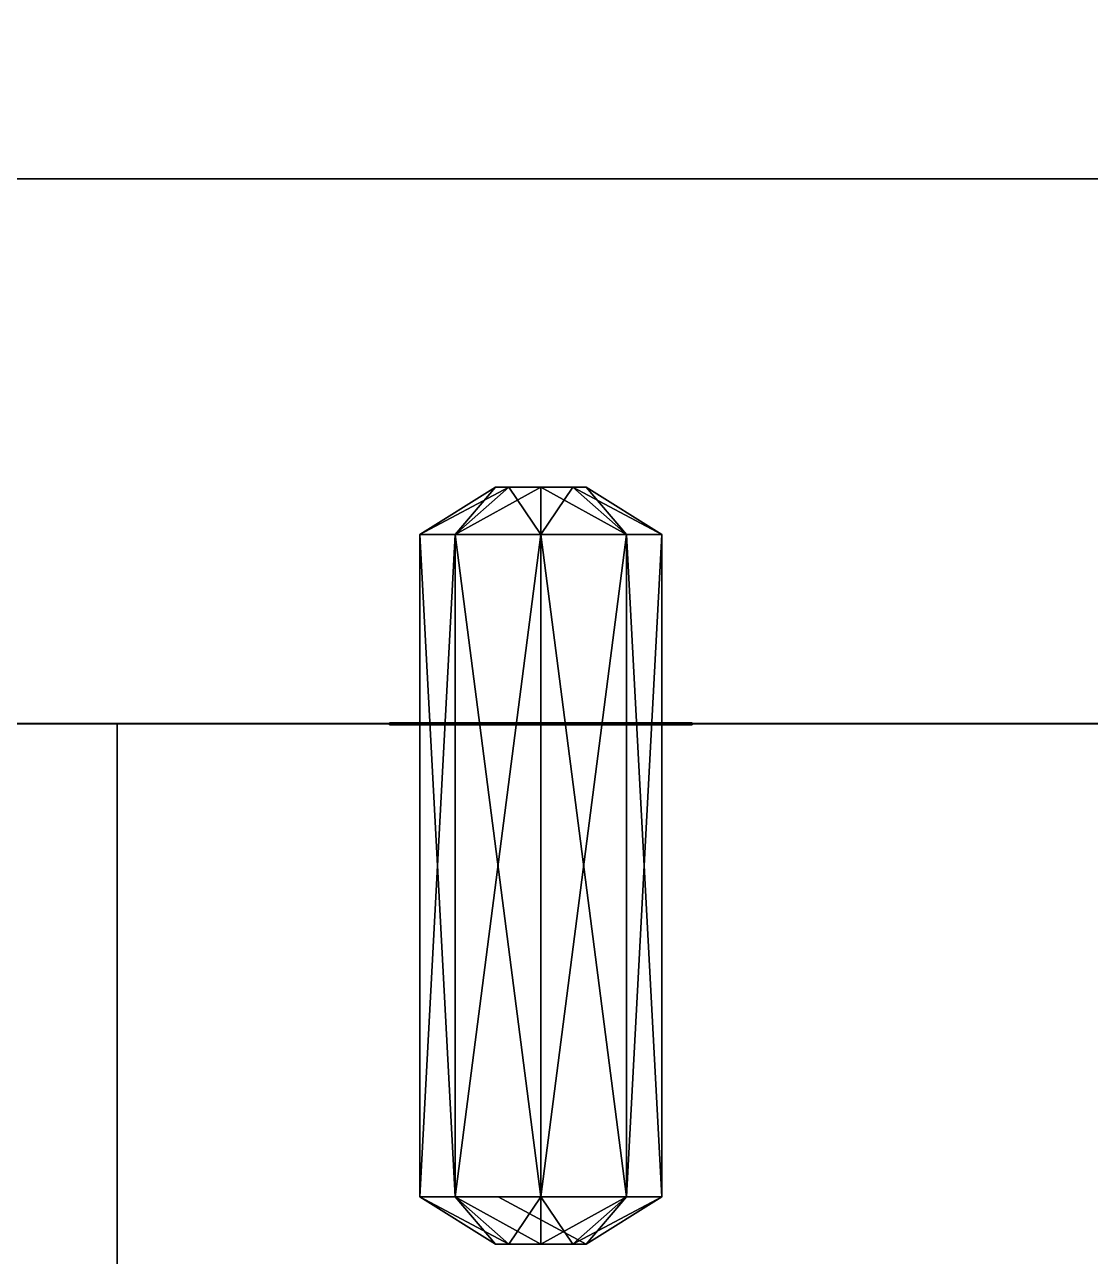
# Model space of a CAD drawing. Extents: x -150 to 2334, y -150 to 2984.
# Drawn here: x 1688.95 to 1724.15, y 2202.2 to 2242.89 of the extents above; entities that cross this region are included whole.
import ezdxf

# ---------------------------------------------------------------- set-up
doc = ezdxf.new("R2010")
doc.units = 0
for name, color, linetype in [('LAYER0', 7, 'CONTINUOUS'), ('LAYER176', 251, 'CONTINUOUS'), ('LAYER180', 7, 'CONTINUOUS'), ('LAYER188', 7, 'CONTINUOUS'), ('LAYER276', 7, 'CONTINUOUS'), ('LAYER311', 7, 'CONTINUOUS'), ('LAYER558', 7, 'CONTINUOUS'), ('LAYER728', 251, 'CONTINUOUS'), ('LAYER73', 7, 'CONTINUOUS'), ('LAYER82', 7, 'CONTINUOUS'), ('LAYER99', 7, 'CONTINUOUS')]:
    doc.layers.add(name, color=color, linetype=linetype)

msp = doc.modelspace()

# ---------------------------------------------------------------- linework, layer by layer
at = {"layer": 'LAYER0', "invisible_edges": 1}
for points in [[(2334, 2984, -5), (-150, -150, -5), (-150, 2984, -5), (2334, 2984, -5)], [(-150, -150, -5), (2334, 2984, -5), (2334, -150, -5), (-150, -150, -5)], [(2334, -150), (-150, 2984), (-150, -150), (2334, -150)], [(-150, 2984), (2334, -150), (2334, 2984), (-150, 2984)]]:
    msp.add_3dface(points, dxfattribs=at)
at = {"layer": 'LAYER176', "invisible_edges": 1}
for points in [[(2164, 2237.792), (1614, 2219.792), (1614, 2237.792), (2164, 2237.792)], [(1614, 2219.792), (2164, 2237.792), (2164, 2219.792), (1614, 2219.792)], [(2164, 2219.792, 2350), (1614, 2237.792, 2350), (1614, 2219.792, 2350), (2164, 2219.792, 2350)], [(1614, 2237.792, 2350), (2164, 2219.792, 2350), (2164, 2237.792, 2350), (1614, 2237.792, 2350)], [(1614, 2237.792, 2350), (2164, 2237.792), (1614, 2237.792), (1614, 2237.792, 2350)], [(2164, 2237.792), (1614, 2237.792, 2350), (2164, 2237.792, 2350), (2164, 2237.792)], [(2164, 2219.792, 2350), (1614, 2219.792), (2164, 2219.792), (2164, 2219.792, 2350)], [(1614, 2219.792), (2164, 2219.792, 2350), (1614, 2219.792, 2350), (1614, 2219.792)]]:
    msp.add_3dface(points, dxfattribs=at)
at = {"layer": 'LAYER180'}
for points in [[(1703.172, 2226.042, 91.82843), (1704.5, 2227.604, 89), (1702, 2226.042, 89), (1703.172, 2226.042, 91.82843)], [(1704.5, 2227.604, 89), (1704.939, 2227.604, 87.93934), (1702, 2226.042, 89), (1704.5, 2227.604, 89)], [(1702, 2226.042, 89), (1704.939, 2227.604, 87.93934), (1703.172, 2226.042, 86.17157), (1702, 2226.042, 89)], [(1704.939, 2227.604, 90.06066), (1704.5, 2227.604, 89), (1702, 2226.042, 89), (1704.939, 2227.604, 90.06066)], [(1704.939, 2227.604, 90.06066), (1702, 2226.042, 89), (1703.172, 2226.042, 91.82843), (1704.939, 2227.604, 90.06066)], [(1704.5, 2227.604, 89), (1703.172, 2226.042, 86.17157), (1702, 2226.042, 89), (1704.5, 2227.604, 89)], [(1704.939, 2227.604, 90.06066), (1704.5, 2227.604, 89), (1703.172, 2226.042, 91.82843), (1704.939, 2227.604, 90.06066)], [(1706, 2226.042, 93), (1704.939, 2227.604, 90.06066), (1703.172, 2226.042, 91.82843), (1706, 2226.042, 93)], [(1706, 2227.604, 87.5), (1704.939, 2227.604, 87.93934), (1703.172, 2226.042, 86.17157), (1706, 2227.604, 87.5)], [(1706, 2227.604, 87.5), (1703.172, 2226.042, 86.17157), (1706, 2226.042, 85), (1706, 2227.604, 87.5)], [(1706, 2227.604, 90.5), (1704.939, 2227.604, 90.06066), (1703.172, 2226.042, 91.82843), (1706, 2227.604, 90.5)], [(1706, 2227.604, 90.5), (1703.172, 2226.042, 91.82843), (1706, 2226.042, 93), (1706, 2227.604, 90.5)], [(1704.5, 2227.604, 89), (1704.939, 2227.604, 87.93934), (1703.172, 2226.042, 86.17157), (1704.5, 2227.604, 89)], [(1706, 2227.604, 87.5), (1706, 2226.042, 85), (1703.172, 2226.042, 86.17157), (1706, 2227.604, 87.5)], [(1706, 2227.604, 87.5), (1703.172, 2226.042, 86.17157), (1704.939, 2227.604, 87.93934), (1706, 2227.604, 87.5)], [(1707.061, 2227.604, 87.93934), (1704.5, 2227.604, 89), (1704.939, 2227.604, 87.93934), (1707.061, 2227.604, 87.93934)], [(1707.5, 2227.604, 89), (1704.939, 2227.604, 90.06066), (1704.5, 2227.604, 89), (1707.5, 2227.604, 89)], [(1707.5, 2227.604, 89), (1704.5, 2227.604, 89), (1707.061, 2227.604, 87.93934), (1707.5, 2227.604, 89)], [(1707.061, 2227.604, 87.93934), (1704.939, 2227.604, 87.93934), (1704.5, 2227.604, 89), (1707.061, 2227.604, 87.93934)], [(1707.5, 2227.604, 89), (1707.061, 2227.604, 87.93934), (1704.5, 2227.604, 89), (1707.5, 2227.604, 89)], [(1707.5, 2227.604, 89), (1704.5, 2227.604, 89), (1704.939, 2227.604, 90.06066), (1707.5, 2227.604, 89)], [(1706, 2227.604, 90.5), (1704.939, 2227.604, 90.06066), (1706, 2226.042, 93), (1706, 2227.604, 90.5)], [(1706, 2227.604, 90.5), (1707.5, 2227.604, 89), (1704.939, 2227.604, 90.06066), (1706, 2227.604, 90.5)], [(1707.061, 2227.604, 87.93934), (1704.939, 2227.604, 87.93934), (1706, 2227.604, 87.5), (1707.061, 2227.604, 87.93934)], [(1707.061, 2227.604, 87.93934), (1706, 2227.604, 87.5), (1704.939, 2227.604, 87.93934), (1707.061, 2227.604, 87.93934)], [(1707.5, 2227.604, 89), (1707.061, 2227.604, 90.06066), (1704.939, 2227.604, 90.06066), (1707.5, 2227.604, 89)], [(1704.939, 2227.604, 90.06066), (1707.061, 2227.604, 90.06066), (1706, 2227.604, 90.5), (1704.939, 2227.604, 90.06066)], [(1707.061, 2227.604, 90.06066), (1706, 2227.604, 90.5), (1708.828, 2226.042, 91.82843), (1707.061, 2227.604, 90.06066)], [(1708.828, 2226.042, 91.82843), (1706, 2227.604, 90.5), (1706, 2226.042, 93), (1708.828, 2226.042, 91.82843)], [(1707.061, 2227.604, 87.93934), (1708.828, 2226.042, 86.17157), (1706, 2227.604, 87.5), (1707.061, 2227.604, 87.93934)], [(1706, 2227.604, 87.5), (1708.828, 2226.042, 86.17157), (1706, 2226.042, 85), (1706, 2227.604, 87.5)], [(1707.061, 2227.604, 90.06066), (1707.5, 2227.604, 89), (1706, 2227.604, 90.5), (1707.061, 2227.604, 90.06066)], [(1707.061, 2227.604, 87.93934), (1708.828, 2226.042, 86.17157), (1706, 2226.042, 85), (1707.061, 2227.604, 87.93934)], [(1707.061, 2227.604, 87.93934), (1706, 2226.042, 85), (1706, 2227.604, 87.5), (1707.061, 2227.604, 87.93934)], [(1708.828, 2226.042, 91.82843), (1707.061, 2227.604, 90.06066), (1706, 2227.604, 90.5), (1708.828, 2226.042, 91.82843)], [(1708.828, 2226.042, 91.82843), (1706, 2227.604, 90.5), (1706, 2226.042, 93), (1708.828, 2226.042, 91.82843)], [(1707.5, 2227.604, 89), (1708.828, 2226.042, 86.17157), (1707.061, 2227.604, 87.93934), (1707.5, 2227.604, 89)], [(1708.828, 2226.042, 91.82843), (1707.5, 2227.604, 89), (1707.061, 2227.604, 90.06066), (1708.828, 2226.042, 91.82843)], [(1710, 2226.042, 89), (1707.5, 2227.604, 89), (1707.061, 2227.604, 90.06066), (1710, 2226.042, 89)], [(1710, 2226.042, 89), (1707.061, 2227.604, 90.06066), (1708.828, 2226.042, 91.82843), (1710, 2226.042, 89)], [(1710, 2226.042, 89), (1708.828, 2226.042, 86.17157), (1707.061, 2227.604, 87.93934), (1710, 2226.042, 89)], [(1710, 2226.042, 89), (1707.061, 2227.604, 87.93934), (1707.5, 2227.604, 89), (1710, 2226.042, 89)], [(1710, 2226.042, 89), (1708.828, 2226.042, 86.17157), (1707.5, 2227.604, 89), (1710, 2226.042, 89)], [(1710, 2226.042, 89), (1707.5, 2227.604, 89), (1708.828, 2226.042, 91.82843), (1710, 2226.042, 89)], [(1703.172, 2226.042, 91.82843), (1702, 2226.042, 89), (1703.172, 2204.167, 91.82843), (1703.172, 2226.042, 91.82843)], [(1703.172, 2204.167, 91.82843), (1702, 2226.042, 89), (1702, 2204.167, 89), (1703.172, 2204.167, 91.82843)], [(1703.172, 2226.042, 86.17157), (1702, 2226.042, 89), (1702, 2204.167, 89), (1703.172, 2226.042, 86.17157)], [(1703.172, 2226.042, 86.17157), (1702, 2204.167, 89), (1703.172, 2204.167, 86.17157), (1703.172, 2226.042, 86.17157)], [(1703.172, 2226.042, 91.82843), (1702, 2226.042, 89), (1702, 2204.167, 89), (1703.172, 2226.042, 91.82843)], [(1702, 2204.167, 89), (1703.172, 2226.042, 91.82843), (1703.172, 2204.167, 91.82843), (1702, 2204.167, 89)], [(1703.172, 2226.042, 86.17157), (1703.172, 2204.167, 86.17157), (1702, 2204.167, 89), (1703.172, 2226.042, 86.17157)], [(1703.172, 2226.042, 86.17157), (1702, 2204.167, 89), (1702, 2226.042, 89), (1703.172, 2226.042, 86.17157)], [(1703.172, 2226.042, 91.82843), (1702, 2226.042, 89), (1702, 2204.167, 89), (1703.172, 2226.042, 91.82843)], [(1702, 2204.167, 89), (1703.172, 2226.042, 91.82843), (1703.172, 2204.167, 91.82843), (1702, 2204.167, 89)], [(1703.172, 2226.042, 86.17157), (1702, 2226.042, 89), (1703.172, 2204.167, 86.17157), (1703.172, 2226.042, 86.17157)], [(1702, 2226.042, 89), (1703.172, 2204.167, 86.17157), (1702, 2204.167, 89), (1702, 2226.042, 89)], [(1706, 2226.042, 93), (1703.172, 2226.042, 91.82843), (1706, 2204.167, 93), (1706, 2226.042, 93)], [(1706, 2204.167, 93), (1703.172, 2226.042, 91.82843), (1703.172, 2204.167, 91.82843), (1706, 2204.167, 93)], [(1703.172, 2226.042, 86.17157), (1706, 2226.042, 85), (1703.172, 2204.167, 86.17157), (1703.172, 2226.042, 86.17157)], [(1703.172, 2204.167, 86.17157), (1706, 2226.042, 85), (1706, 2204.167, 85), (1703.172, 2204.167, 86.17157)], [(1703.172, 2226.042, 91.82843), (1706, 2226.042, 93), (1703.172, 2204.167, 91.82843), (1703.172, 2226.042, 91.82843)], [(1706, 2226.042, 93), (1703.172, 2204.167, 91.82843), (1706, 2204.167, 93), (1706, 2226.042, 93)], [(1703.172, 2226.042, 86.17157), (1706, 2226.042, 85), (1706, 2204.167, 85), (1703.172, 2226.042, 86.17157)], [(1706, 2204.167, 85), (1703.172, 2226.042, 86.17157), (1703.172, 2204.167, 86.17157), (1706, 2204.167, 85)], [(1703.172, 2226.042, 91.82843), (1706, 2226.042, 93), (1703.172, 2204.167, 91.82843), (1703.172, 2226.042, 91.82843)], [(1706, 2226.042, 93), (1703.172, 2204.167, 91.82843), (1706, 2204.167, 93), (1706, 2226.042, 93)], [(1703.172, 2226.042, 86.17157), (1706, 2226.042, 85), (1706, 2204.167, 85), (1703.172, 2226.042, 86.17157)], [(1706, 2204.167, 85), (1703.172, 2226.042, 86.17157), (1703.172, 2204.167, 86.17157), (1706, 2204.167, 85)], [(1708.828, 2226.042, 91.82843), (1706, 2226.042, 93), (1708.828, 2204.167, 91.82843), (1708.828, 2226.042, 91.82843)], [(1708.828, 2204.167, 91.82843), (1706, 2226.042, 93), (1706, 2204.167, 93), (1708.828, 2204.167, 91.82843)], [(1708.828, 2204.167, 86.17157), (1706, 2204.167, 85), (1708.828, 2226.042, 86.17157), (1708.828, 2204.167, 86.17157)], [(1708.828, 2226.042, 86.17157), (1706, 2204.167, 85), (1706, 2226.042, 85), (1708.828, 2226.042, 86.17157)], [(1708.828, 2226.042, 91.82843), (1706, 2226.042, 93), (1706, 2204.167, 93), (1708.828, 2226.042, 91.82843)], [(1706, 2204.167, 93), (1708.828, 2226.042, 91.82843), (1708.828, 2204.167, 91.82843), (1706, 2204.167, 93)], [(1708.828, 2226.042, 91.82843), (1706, 2226.042, 93), (1706, 2204.167, 93), (1708.828, 2226.042, 91.82843)], [(1706, 2204.167, 93), (1708.828, 2226.042, 91.82843), (1708.828, 2204.167, 91.82843), (1706, 2204.167, 93)], [(1708.828, 2204.167, 86.17157), (1706, 2204.167, 85), (1706, 2226.042, 85), (1708.828, 2204.167, 86.17157)], [(1706, 2226.042, 85), (1708.828, 2204.167, 86.17157), (1708.828, 2226.042, 86.17157), (1706, 2226.042, 85)], [(1710, 2204.167, 89), (1708.828, 2204.167, 86.17157), (1710, 2226.042, 89), (1710, 2204.167, 89)], [(1710, 2226.042, 89), (1708.828, 2204.167, 86.17157), (1708.828, 2226.042, 86.17157), (1710, 2226.042, 89)], [(1708.828, 2204.167, 91.82843), (1710, 2204.167, 89), (1708.828, 2226.042, 91.82843), (1708.828, 2204.167, 91.82843)], [(1708.828, 2226.042, 91.82843), (1710, 2204.167, 89), (1710, 2226.042, 89), (1708.828, 2226.042, 91.82843)], [(1708.828, 2204.167, 86.17157), (1710, 2204.167, 89), (1708.828, 2226.042, 86.17157), (1708.828, 2204.167, 86.17157)], [(1710, 2204.167, 89), (1708.828, 2226.042, 86.17157), (1710, 2226.042, 89), (1710, 2204.167, 89)], [(1708.828, 2204.167, 91.82843), (1710, 2204.167, 89), (1710, 2226.042, 89), (1708.828, 2204.167, 91.82843)], [(1710, 2226.042, 89), (1708.828, 2204.167, 91.82843), (1708.828, 2226.042, 91.82843), (1710, 2226.042, 89)], [(1711, 2219.823, 94), (1711, 2219.823, 84), (1701, 2219.823, 94), (1711, 2219.823, 94)], [(1701, 2219.823, 94), (1711, 2219.823, 84), (1701, 2219.823, 84), (1701, 2219.823, 94)], [(1701, 2219.761, 94), (1701, 2219.823, 94), (1701, 2219.761, 84), (1701, 2219.761, 94)], [(1701, 2219.761, 84), (1701, 2219.823, 94), (1701, 2219.823, 84), (1701, 2219.761, 84)], [(1711, 2219.761, 94), (1711, 2219.823, 94), (1701, 2219.761, 94), (1711, 2219.761, 94)], [(1701, 2219.761, 94), (1711, 2219.823, 94), (1701, 2219.823, 94), (1701, 2219.761, 94)], [(1701, 2219.761, 84), (1701, 2219.823, 84), (1711, 2219.761, 84), (1701, 2219.761, 84)], [(1711, 2219.761, 84), (1701, 2219.823, 84), (1711, 2219.823, 84), (1711, 2219.761, 84)], [(1701, 2219.761, 94), (1701, 2219.761, 84), (1711, 2219.761, 94), (1701, 2219.761, 94)], [(1711, 2219.761, 94), (1701, 2219.761, 84), (1711, 2219.761, 84), (1711, 2219.761, 94)], [(1704.5, 2202.604, 89), (1704.939, 2202.604, 90.06066), (1702, 2204.167, 89), (1704.5, 2202.604, 89)], [(1702, 2204.167, 89), (1704.939, 2202.604, 90.06066), (1703.172, 2204.167, 91.82843), (1702, 2204.167, 89)], [(1702, 2204.167, 89), (1704.5, 2202.604, 89), (1704.939, 2202.604, 87.93934), (1702, 2204.167, 89)], [(1702, 2204.167, 89), (1704.939, 2202.604, 87.93934), (1703.172, 2204.167, 86.17157), (1702, 2204.167, 89)], [(1703.172, 2204.167, 91.82843), (1702, 2204.167, 89), (1704.5, 2202.604, 89), (1703.172, 2204.167, 91.82843)], [(1702, 2204.167, 89), (1703.172, 2204.167, 86.17157), (1704.939, 2202.604, 87.93934), (1702, 2204.167, 89)], [(1702, 2204.167, 89), (1704.939, 2202.604, 87.93934), (1704.5, 2202.604, 89), (1702, 2204.167, 89)], [(1704.939, 2202.604, 90.06066), (1706, 2204.167, 93), (1703.172, 2204.167, 91.82843), (1704.939, 2202.604, 90.06066)], [(1703.172, 2204.167, 86.17157), (1706, 2204.167, 85), (1704.939, 2202.604, 87.93934), (1703.172, 2204.167, 86.17157)], [(1703.172, 2204.167, 91.82843), (1704.939, 2202.604, 90.06066), (1706, 2202.604, 90.5), (1703.172, 2204.167, 91.82843)], [(1703.172, 2204.167, 91.82843), (1706, 2202.604, 90.5), (1706, 2204.167, 93), (1703.172, 2204.167, 91.82843)], [(1703.172, 2204.167, 91.82843), (1704.5, 2202.604, 89), (1704.939, 2202.604, 90.06066), (1703.172, 2204.167, 91.82843)], [(1703.172, 2204.167, 86.17157), (1706, 2204.167, 85), (1706, 2202.604, 87.5), (1703.172, 2204.167, 86.17157)], [(1703.172, 2204.167, 86.17157), (1706, 2202.604, 87.5), (1704.939, 2202.604, 87.93934), (1703.172, 2204.167, 86.17157)], [(1704.586, 2204.167, 85.58578), (1707.5, 2202.604, 89), (1708.828, 2204.167, 86.17157), (1704.586, 2204.167, 85.58578)], [(1706, 2202.604, 90.5), (1706, 2204.167, 93), (1704.939, 2202.604, 90.06066), (1706, 2202.604, 90.5)], [(1704.939, 2202.604, 87.93934), (1706, 2204.167, 85), (1706, 2202.604, 87.5), (1704.939, 2202.604, 87.93934)], [(1707.061, 2202.604, 90.06066), (1708.828, 2204.167, 91.82843), (1706, 2202.604, 90.5), (1707.061, 2202.604, 90.06066)], [(1706, 2202.604, 90.5), (1708.828, 2204.167, 91.82843), (1706, 2204.167, 93), (1706, 2202.604, 90.5)], [(1706, 2204.167, 85), (1706, 2202.604, 87.5), (1707.061, 2202.604, 87.93934), (1706, 2204.167, 85)], [(1706, 2204.167, 85), (1707.061, 2202.604, 87.93934), (1708.828, 2204.167, 86.17157), (1706, 2204.167, 85)], [(1706, 2204.167, 93), (1706, 2202.604, 90.5), (1707.061, 2202.604, 90.06066), (1706, 2204.167, 93)], [(1706, 2204.167, 93), (1707.061, 2202.604, 90.06066), (1708.828, 2204.167, 91.82843), (1706, 2204.167, 93)], [(1706, 2204.167, 85), (1708.828, 2204.167, 86.17157), (1707.061, 2202.604, 87.93934), (1706, 2204.167, 85)], [(1706, 2204.167, 85), (1707.061, 2202.604, 87.93934), (1706, 2202.604, 87.5), (1706, 2204.167, 85)], [(1707.061, 2202.604, 90.06066), (1707.5, 2202.604, 89), (1708.828, 2204.167, 91.82843), (1707.061, 2202.604, 90.06066)], [(1707.5, 2202.604, 89), (1707.061, 2202.604, 87.93934), (1710, 2204.167, 89), (1707.5, 2202.604, 89)], [(1710, 2204.167, 89), (1707.061, 2202.604, 87.93934), (1708.828, 2204.167, 86.17157), (1710, 2204.167, 89)], [(1707.061, 2202.604, 90.06066), (1707.5, 2202.604, 89), (1710, 2204.167, 89), (1707.061, 2202.604, 90.06066)], [(1707.061, 2202.604, 90.06066), (1710, 2204.167, 89), (1708.828, 2204.167, 91.82843), (1707.061, 2202.604, 90.06066)], [(1708.828, 2204.167, 91.82843), (1707.5, 2202.604, 89), (1710, 2204.167, 89), (1708.828, 2204.167, 91.82843)], [(1707.5, 2202.604, 89), (1708.828, 2204.167, 86.17157), (1710, 2204.167, 89), (1707.5, 2202.604, 89)], [(1704.5, 2202.604, 89), (1704.939, 2202.604, 90.06066), (1706, 2202.604, 90.5), (1704.5, 2202.604, 89)], [(1704.5, 2202.604, 89), (1706, 2202.604, 90.5), (1707.061, 2202.604, 90.06066), (1704.5, 2202.604, 89)], [(1704.5, 2202.604, 89), (1704.939, 2202.604, 87.93934), (1707.061, 2202.604, 90.06066), (1704.5, 2202.604, 89)], [(1704.939, 2202.604, 87.93934), (1704.5, 2202.604, 89), (1707.5, 2202.604, 89), (1704.939, 2202.604, 87.93934)], [(1707.5, 2202.604, 89), (1704.5, 2202.604, 89), (1707.061, 2202.604, 90.06066), (1707.5, 2202.604, 89)], [(1704.5, 2202.604, 89), (1707.061, 2202.604, 90.06066), (1706, 2202.604, 90.5), (1704.5, 2202.604, 89)], [(1704.5, 2202.604, 89), (1706, 2202.604, 90.5), (1704.939, 2202.604, 90.06066), (1704.5, 2202.604, 89)], [(1704.939, 2202.604, 87.93934), (1707.5, 2202.604, 89), (1707.061, 2202.604, 87.93934), (1704.939, 2202.604, 87.93934)], [(1704.939, 2202.604, 87.93934), (1707.061, 2202.604, 87.93934), (1706, 2202.604, 87.5), (1704.939, 2202.604, 87.93934)], [(1707.061, 2202.604, 90.06066), (1704.939, 2202.604, 87.93934), (1707.5, 2202.604, 89), (1707.061, 2202.604, 90.06066)], [(1704.939, 2202.604, 87.93934), (1706, 2202.604, 87.5), (1707.061, 2202.604, 87.93934), (1704.939, 2202.604, 87.93934)], [(1704.939, 2202.604, 87.93934), (1707.061, 2202.604, 87.93934), (1707.5, 2202.604, 89), (1704.939, 2202.604, 87.93934)]]:
    msp.add_3dface(points, dxfattribs=at)
at = {"layer": 'LAYER188'}
for points in [[(1702, 2226.042, 2340), (1704.5, 2227.604, 2340), (1703.172, 2226.042, 2337.172), (1702, 2226.042, 2340)], [(1702, 2226.042, 2340), (1704.939, 2227.604, 2341.061), (1704.5, 2227.604, 2340), (1702, 2226.042, 2340)], [(1703.172, 2226.042, 2342.828), (1704.939, 2227.604, 2341.061), (1702, 2226.042, 2340), (1703.172, 2226.042, 2342.828)], [(1702, 2226.042, 2340), (1704.5, 2227.604, 2340), (1704.939, 2227.604, 2338.939), (1702, 2226.042, 2340)], [(1703.172, 2226.042, 2337.172), (1702, 2226.042, 2340), (1704.939, 2227.604, 2338.939), (1703.172, 2226.042, 2337.172)], [(1702, 2226.042, 2340), (1703.172, 2226.042, 2342.828), (1704.5, 2227.604, 2340), (1702, 2226.042, 2340)], [(1703.172, 2226.042, 2337.172), (1704.5, 2227.604, 2340), (1704.939, 2227.604, 2338.939), (1703.172, 2226.042, 2337.172)], [(1703.172, 2226.042, 2337.172), (1704.939, 2227.604, 2338.939), (1706, 2226.042, 2336), (1703.172, 2226.042, 2337.172)], [(1703.172, 2226.042, 2342.828), (1704.939, 2227.604, 2341.061), (1706, 2227.604, 2341.5), (1703.172, 2226.042, 2342.828)], [(1706, 2226.042, 2344), (1703.172, 2226.042, 2342.828), (1706, 2227.604, 2341.5), (1706, 2226.042, 2344)], [(1703.172, 2226.042, 2337.172), (1704.939, 2227.604, 2338.939), (1706, 2227.604, 2338.5), (1703.172, 2226.042, 2337.172)], [(1706, 2226.042, 2336), (1703.172, 2226.042, 2337.172), (1706, 2227.604, 2338.5), (1706, 2226.042, 2336)], [(1703.172, 2226.042, 2342.828), (1704.939, 2227.604, 2341.061), (1704.5, 2227.604, 2340), (1703.172, 2226.042, 2342.828)], [(1703.172, 2226.042, 2342.828), (1706, 2226.042, 2344), (1706, 2227.604, 2341.5), (1703.172, 2226.042, 2342.828)], [(1704.939, 2227.604, 2341.061), (1703.172, 2226.042, 2342.828), (1706, 2227.604, 2341.5), (1704.939, 2227.604, 2341.061)], [(1704.939, 2227.604, 2341.061), (1704.5, 2227.604, 2340), (1707.061, 2227.604, 2341.061), (1704.939, 2227.604, 2341.061)], [(1704.5, 2227.604, 2340), (1704.939, 2227.604, 2338.939), (1707.5, 2227.604, 2340), (1704.5, 2227.604, 2340)], [(1707.061, 2227.604, 2341.061), (1704.5, 2227.604, 2340), (1707.5, 2227.604, 2340), (1707.061, 2227.604, 2341.061)], [(1704.5, 2227.604, 2340), (1704.939, 2227.604, 2341.061), (1707.061, 2227.604, 2341.061), (1704.5, 2227.604, 2340)], [(1704.5, 2227.604, 2340), (1707.061, 2227.604, 2341.061), (1707.5, 2227.604, 2340), (1704.5, 2227.604, 2340)], [(1704.939, 2227.604, 2338.939), (1704.5, 2227.604, 2340), (1707.5, 2227.604, 2340), (1704.939, 2227.604, 2338.939)], [(1706, 2226.042, 2336), (1704.939, 2227.604, 2338.939), (1706, 2227.604, 2338.5), (1706, 2226.042, 2336)], [(1704.939, 2227.604, 2338.939), (1707.5, 2227.604, 2340), (1706, 2227.604, 2338.5), (1704.939, 2227.604, 2338.939)], [(1706, 2227.604, 2341.5), (1704.939, 2227.604, 2341.061), (1707.061, 2227.604, 2341.061), (1706, 2227.604, 2341.5)], [(1704.939, 2227.604, 2341.061), (1706, 2227.604, 2341.5), (1707.061, 2227.604, 2341.061), (1704.939, 2227.604, 2341.061)], [(1704.939, 2227.604, 2338.939), (1707.061, 2227.604, 2338.939), (1707.5, 2227.604, 2340), (1704.939, 2227.604, 2338.939)], [(1706, 2227.604, 2338.5), (1707.061, 2227.604, 2338.939), (1704.939, 2227.604, 2338.939), (1706, 2227.604, 2338.5)], [(1708.828, 2226.042, 2337.172), (1706, 2227.604, 2338.5), (1707.061, 2227.604, 2338.939), (1708.828, 2226.042, 2337.172)], [(1706, 2226.042, 2336), (1706, 2227.604, 2338.5), (1708.828, 2226.042, 2337.172), (1706, 2226.042, 2336)], [(1706, 2227.604, 2341.5), (1708.828, 2226.042, 2342.828), (1707.061, 2227.604, 2341.061), (1706, 2227.604, 2341.5)], [(1706, 2226.042, 2344), (1708.828, 2226.042, 2342.828), (1706, 2227.604, 2341.5), (1706, 2226.042, 2344)], [(1706, 2227.604, 2338.5), (1707.5, 2227.604, 2340), (1707.061, 2227.604, 2338.939), (1706, 2227.604, 2338.5)], [(1706, 2226.042, 2344), (1708.828, 2226.042, 2342.828), (1707.061, 2227.604, 2341.061), (1706, 2226.042, 2344)], [(1706, 2227.604, 2341.5), (1706, 2226.042, 2344), (1707.061, 2227.604, 2341.061), (1706, 2227.604, 2341.5)], [(1706, 2227.604, 2338.5), (1707.061, 2227.604, 2338.939), (1708.828, 2226.042, 2337.172), (1706, 2227.604, 2338.5)], [(1706, 2226.042, 2336), (1706, 2227.604, 2338.5), (1708.828, 2226.042, 2337.172), (1706, 2226.042, 2336)], [(1707.061, 2227.604, 2341.061), (1708.828, 2226.042, 2342.828), (1707.5, 2227.604, 2340), (1707.061, 2227.604, 2341.061)], [(1707.061, 2227.604, 2338.939), (1707.5, 2227.604, 2340), (1708.828, 2226.042, 2337.172), (1707.061, 2227.604, 2338.939)], [(1707.061, 2227.604, 2338.939), (1707.5, 2227.604, 2340), (1710, 2226.042, 2340), (1707.061, 2227.604, 2338.939)], [(1708.828, 2226.042, 2337.172), (1707.061, 2227.604, 2338.939), (1710, 2226.042, 2340), (1708.828, 2226.042, 2337.172)], [(1707.061, 2227.604, 2341.061), (1708.828, 2226.042, 2342.828), (1710, 2226.042, 2340), (1707.061, 2227.604, 2341.061)], [(1707.5, 2227.604, 2340), (1707.061, 2227.604, 2341.061), (1710, 2226.042, 2340), (1707.5, 2227.604, 2340)], [(1707.5, 2227.604, 2340), (1708.828, 2226.042, 2342.828), (1710, 2226.042, 2340), (1707.5, 2227.604, 2340)], [(1708.828, 2226.042, 2337.172), (1707.5, 2227.604, 2340), (1710, 2226.042, 2340), (1708.828, 2226.042, 2337.172)], [(1703.172, 2204.167, 2337.172), (1702, 2226.042, 2340), (1703.172, 2226.042, 2337.172), (1703.172, 2204.167, 2337.172)], [(1702, 2204.167, 2340), (1702, 2226.042, 2340), (1703.172, 2204.167, 2337.172), (1702, 2204.167, 2340)], [(1702, 2204.167, 2340), (1702, 2226.042, 2340), (1703.172, 2226.042, 2342.828), (1702, 2204.167, 2340)], [(1703.172, 2204.167, 2342.828), (1702, 2204.167, 2340), (1703.172, 2226.042, 2342.828), (1703.172, 2204.167, 2342.828)], [(1702, 2204.167, 2340), (1702, 2226.042, 2340), (1703.172, 2226.042, 2337.172), (1702, 2204.167, 2340)], [(1703.172, 2204.167, 2337.172), (1703.172, 2226.042, 2337.172), (1702, 2204.167, 2340), (1703.172, 2204.167, 2337.172)], [(1702, 2204.167, 2340), (1703.172, 2204.167, 2342.828), (1703.172, 2226.042, 2342.828), (1702, 2204.167, 2340)], [(1702, 2226.042, 2340), (1702, 2204.167, 2340), (1703.172, 2226.042, 2342.828), (1702, 2226.042, 2340)], [(1702, 2204.167, 2340), (1702, 2226.042, 2340), (1703.172, 2226.042, 2337.172), (1702, 2204.167, 2340)], [(1703.172, 2204.167, 2337.172), (1703.172, 2226.042, 2337.172), (1702, 2204.167, 2340), (1703.172, 2204.167, 2337.172)], [(1703.172, 2204.167, 2342.828), (1702, 2226.042, 2340), (1703.172, 2226.042, 2342.828), (1703.172, 2204.167, 2342.828)], [(1702, 2204.167, 2340), (1703.172, 2204.167, 2342.828), (1702, 2226.042, 2340), (1702, 2204.167, 2340)], [(1706, 2204.167, 2336), (1703.172, 2226.042, 2337.172), (1706, 2226.042, 2336), (1706, 2204.167, 2336)], [(1703.172, 2204.167, 2337.172), (1703.172, 2226.042, 2337.172), (1706, 2204.167, 2336), (1703.172, 2204.167, 2337.172)], [(1703.172, 2204.167, 2342.828), (1706, 2226.042, 2344), (1703.172, 2226.042, 2342.828), (1703.172, 2204.167, 2342.828)], [(1706, 2204.167, 2344), (1706, 2226.042, 2344), (1703.172, 2204.167, 2342.828), (1706, 2204.167, 2344)], [(1703.172, 2204.167, 2337.172), (1706, 2226.042, 2336), (1703.172, 2226.042, 2337.172), (1703.172, 2204.167, 2337.172)], [(1706, 2204.167, 2336), (1703.172, 2204.167, 2337.172), (1706, 2226.042, 2336), (1706, 2204.167, 2336)], [(1706, 2204.167, 2344), (1706, 2226.042, 2344), (1703.172, 2226.042, 2342.828), (1706, 2204.167, 2344)], [(1703.172, 2204.167, 2342.828), (1703.172, 2226.042, 2342.828), (1706, 2204.167, 2344), (1703.172, 2204.167, 2342.828)], [(1703.172, 2204.167, 2337.172), (1706, 2226.042, 2336), (1703.172, 2226.042, 2337.172), (1703.172, 2204.167, 2337.172)], [(1706, 2204.167, 2336), (1703.172, 2204.167, 2337.172), (1706, 2226.042, 2336), (1706, 2204.167, 2336)], [(1706, 2204.167, 2344), (1706, 2226.042, 2344), (1703.172, 2226.042, 2342.828), (1706, 2204.167, 2344)], [(1703.172, 2204.167, 2342.828), (1703.172, 2226.042, 2342.828), (1706, 2204.167, 2344), (1703.172, 2204.167, 2342.828)], [(1708.828, 2204.167, 2337.172), (1706, 2226.042, 2336), (1708.828, 2226.042, 2337.172), (1708.828, 2204.167, 2337.172)], [(1706, 2204.167, 2336), (1706, 2226.042, 2336), (1708.828, 2204.167, 2337.172), (1706, 2204.167, 2336)], [(1708.828, 2226.042, 2342.828), (1706, 2204.167, 2344), (1708.828, 2204.167, 2342.828), (1708.828, 2226.042, 2342.828)], [(1706, 2226.042, 2344), (1706, 2204.167, 2344), (1708.828, 2226.042, 2342.828), (1706, 2226.042, 2344)], [(1706, 2204.167, 2336), (1706, 2226.042, 2336), (1708.828, 2226.042, 2337.172), (1706, 2204.167, 2336)], [(1708.828, 2204.167, 2337.172), (1708.828, 2226.042, 2337.172), (1706, 2204.167, 2336), (1708.828, 2204.167, 2337.172)], [(1706, 2204.167, 2336), (1706, 2226.042, 2336), (1708.828, 2226.042, 2337.172), (1706, 2204.167, 2336)], [(1708.828, 2204.167, 2337.172), (1708.828, 2226.042, 2337.172), (1706, 2204.167, 2336), (1708.828, 2204.167, 2337.172)], [(1706, 2226.042, 2344), (1706, 2204.167, 2344), (1708.828, 2204.167, 2342.828), (1706, 2226.042, 2344)], [(1708.828, 2226.042, 2342.828), (1708.828, 2204.167, 2342.828), (1706, 2226.042, 2344), (1708.828, 2226.042, 2342.828)], [(1710, 2226.042, 2340), (1708.828, 2204.167, 2342.828), (1710, 2204.167, 2340), (1710, 2226.042, 2340)], [(1708.828, 2226.042, 2342.828), (1708.828, 2204.167, 2342.828), (1710, 2226.042, 2340), (1708.828, 2226.042, 2342.828)], [(1708.828, 2226.042, 2337.172), (1710, 2204.167, 2340), (1708.828, 2204.167, 2337.172), (1708.828, 2226.042, 2337.172)], [(1710, 2226.042, 2340), (1710, 2204.167, 2340), (1708.828, 2226.042, 2337.172), (1710, 2226.042, 2340)], [(1708.828, 2226.042, 2342.828), (1710, 2204.167, 2340), (1708.828, 2204.167, 2342.828), (1708.828, 2226.042, 2342.828)], [(1710, 2226.042, 2340), (1708.828, 2226.042, 2342.828), (1710, 2204.167, 2340), (1710, 2226.042, 2340)], [(1710, 2226.042, 2340), (1710, 2204.167, 2340), (1708.828, 2204.167, 2337.172), (1710, 2226.042, 2340)], [(1708.828, 2226.042, 2337.172), (1708.828, 2204.167, 2337.172), (1710, 2226.042, 2340), (1708.828, 2226.042, 2337.172)], [(1701, 2219.823, 2335), (1711, 2219.823, 2345), (1711, 2219.823, 2335), (1701, 2219.823, 2335)], [(1701, 2219.823, 2345), (1711, 2219.823, 2345), (1701, 2219.823, 2335), (1701, 2219.823, 2345)], [(1701, 2219.761, 2345), (1701, 2219.823, 2335), (1701, 2219.761, 2335), (1701, 2219.761, 2345)], [(1701, 2219.823, 2345), (1701, 2219.823, 2335), (1701, 2219.761, 2345), (1701, 2219.823, 2345)], [(1701, 2219.761, 2335), (1711, 2219.823, 2335), (1711, 2219.761, 2335), (1701, 2219.761, 2335)], [(1701, 2219.823, 2335), (1711, 2219.823, 2335), (1701, 2219.761, 2335), (1701, 2219.823, 2335)], [(1711, 2219.761, 2345), (1701, 2219.823, 2345), (1701, 2219.761, 2345), (1711, 2219.761, 2345)], [(1711, 2219.823, 2345), (1701, 2219.823, 2345), (1711, 2219.761, 2345), (1711, 2219.823, 2345)], [(1711, 2219.761, 2335), (1701, 2219.761, 2345), (1701, 2219.761, 2335), (1711, 2219.761, 2335)], [(1711, 2219.761, 2345), (1701, 2219.761, 2345), (1711, 2219.761, 2335), (1711, 2219.761, 2345)], [(1702, 2204.167, 2340), (1704.939, 2202.604, 2338.939), (1704.5, 2202.604, 2340), (1702, 2204.167, 2340)], [(1703.172, 2204.167, 2337.172), (1704.939, 2202.604, 2338.939), (1702, 2204.167, 2340), (1703.172, 2204.167, 2337.172)], [(1704.939, 2202.604, 2341.061), (1704.5, 2202.604, 2340), (1702, 2204.167, 2340), (1704.939, 2202.604, 2341.061)], [(1703.172, 2204.167, 2342.828), (1704.939, 2202.604, 2341.061), (1702, 2204.167, 2340), (1703.172, 2204.167, 2342.828)], [(1704.5, 2202.604, 2340), (1702, 2204.167, 2340), (1703.172, 2204.167, 2337.172), (1704.5, 2202.604, 2340)], [(1704.939, 2202.604, 2341.061), (1703.172, 2204.167, 2342.828), (1702, 2204.167, 2340), (1704.939, 2202.604, 2341.061)], [(1704.5, 2202.604, 2340), (1704.939, 2202.604, 2341.061), (1702, 2204.167, 2340), (1704.5, 2202.604, 2340)], [(1703.172, 2204.167, 2337.172), (1706, 2204.167, 2336), (1704.939, 2202.604, 2338.939), (1703.172, 2204.167, 2337.172)], [(1704.939, 2202.604, 2341.061), (1706, 2204.167, 2344), (1703.172, 2204.167, 2342.828), (1704.939, 2202.604, 2341.061)], [(1706, 2202.604, 2338.5), (1704.939, 2202.604, 2338.939), (1703.172, 2204.167, 2337.172), (1706, 2202.604, 2338.5)], [(1706, 2204.167, 2336), (1706, 2202.604, 2338.5), (1703.172, 2204.167, 2337.172), (1706, 2204.167, 2336)], [(1704.939, 2202.604, 2338.939), (1704.5, 2202.604, 2340), (1703.172, 2204.167, 2337.172), (1704.939, 2202.604, 2338.939)], [(1706, 2202.604, 2341.5), (1706, 2204.167, 2344), (1703.172, 2204.167, 2342.828), (1706, 2202.604, 2341.5)], [(1704.939, 2202.604, 2341.061), (1706, 2202.604, 2341.5), (1703.172, 2204.167, 2342.828), (1704.939, 2202.604, 2341.061)], [(1708.828, 2204.167, 2342.828), (1707.5, 2202.604, 2340), (1704.586, 2204.167, 2343.414), (1708.828, 2204.167, 2342.828)], [(1704.939, 2202.604, 2338.939), (1706, 2204.167, 2336), (1706, 2202.604, 2338.5), (1704.939, 2202.604, 2338.939)], [(1706, 2202.604, 2341.5), (1706, 2204.167, 2344), (1704.939, 2202.604, 2341.061), (1706, 2202.604, 2341.5)], [(1706, 2202.604, 2338.5), (1708.828, 2204.167, 2337.172), (1707.061, 2202.604, 2338.939), (1706, 2202.604, 2338.5)], [(1706, 2204.167, 2336), (1708.828, 2204.167, 2337.172), (1706, 2202.604, 2338.5), (1706, 2204.167, 2336)], [(1707.061, 2202.604, 2341.061), (1706, 2202.604, 2341.5), (1706, 2204.167, 2344), (1707.061, 2202.604, 2341.061)], [(1708.828, 2204.167, 2342.828), (1707.061, 2202.604, 2341.061), (1706, 2204.167, 2344), (1708.828, 2204.167, 2342.828)], [(1707.061, 2202.604, 2338.939), (1706, 2202.604, 2338.5), (1706, 2204.167, 2336), (1707.061, 2202.604, 2338.939)], [(1708.828, 2204.167, 2337.172), (1707.061, 2202.604, 2338.939), (1706, 2204.167, 2336), (1708.828, 2204.167, 2337.172)], [(1707.061, 2202.604, 2341.061), (1708.828, 2204.167, 2342.828), (1706, 2204.167, 2344), (1707.061, 2202.604, 2341.061)], [(1706, 2202.604, 2341.5), (1707.061, 2202.604, 2341.061), (1706, 2204.167, 2344), (1706, 2202.604, 2341.5)], [(1708.828, 2204.167, 2337.172), (1707.5, 2202.604, 2340), (1707.061, 2202.604, 2338.939), (1708.828, 2204.167, 2337.172)], [(1710, 2204.167, 2340), (1707.061, 2202.604, 2341.061), (1707.5, 2202.604, 2340), (1710, 2204.167, 2340)], [(1708.828, 2204.167, 2342.828), (1707.061, 2202.604, 2341.061), (1710, 2204.167, 2340), (1708.828, 2204.167, 2342.828)], [(1710, 2204.167, 2340), (1707.5, 2202.604, 2340), (1707.061, 2202.604, 2338.939), (1710, 2204.167, 2340)], [(1708.828, 2204.167, 2337.172), (1710, 2204.167, 2340), (1707.061, 2202.604, 2338.939), (1708.828, 2204.167, 2337.172)], [(1710, 2204.167, 2340), (1707.5, 2202.604, 2340), (1708.828, 2204.167, 2337.172), (1710, 2204.167, 2340)], [(1710, 2204.167, 2340), (1708.828, 2204.167, 2342.828), (1707.5, 2202.604, 2340), (1710, 2204.167, 2340)], [(1706, 2202.604, 2338.5), (1704.939, 2202.604, 2338.939), (1704.5, 2202.604, 2340), (1706, 2202.604, 2338.5)], [(1707.061, 2202.604, 2338.939), (1706, 2202.604, 2338.5), (1704.5, 2202.604, 2340), (1707.061, 2202.604, 2338.939)], [(1707.061, 2202.604, 2338.939), (1704.939, 2202.604, 2341.061), (1704.5, 2202.604, 2340), (1707.061, 2202.604, 2338.939)], [(1707.5, 2202.604, 2340), (1704.5, 2202.604, 2340), (1704.939, 2202.604, 2341.061), (1707.5, 2202.604, 2340)], [(1707.061, 2202.604, 2338.939), (1704.5, 2202.604, 2340), (1707.5, 2202.604, 2340), (1707.061, 2202.604, 2338.939)], [(1706, 2202.604, 2338.5), (1707.061, 2202.604, 2338.939), (1704.5, 2202.604, 2340), (1706, 2202.604, 2338.5)], [(1704.939, 2202.604, 2338.939), (1706, 2202.604, 2338.5), (1704.5, 2202.604, 2340), (1704.939, 2202.604, 2338.939)], [(1707.061, 2202.604, 2341.061), (1707.5, 2202.604, 2340), (1704.939, 2202.604, 2341.061), (1707.061, 2202.604, 2341.061)], [(1706, 2202.604, 2341.5), (1707.061, 2202.604, 2341.061), (1704.939, 2202.604, 2341.061), (1706, 2202.604, 2341.5)], [(1707.5, 2202.604, 2340), (1704.939, 2202.604, 2341.061), (1707.061, 2202.604, 2338.939), (1707.5, 2202.604, 2340)], [(1707.061, 2202.604, 2341.061), (1706, 2202.604, 2341.5), (1704.939, 2202.604, 2341.061), (1707.061, 2202.604, 2341.061)], [(1707.5, 2202.604, 2340), (1707.061, 2202.604, 2341.061), (1704.939, 2202.604, 2341.061), (1707.5, 2202.604, 2340)]]:
    msp.add_3dface(points, dxfattribs=at)
at = {"layer": 'LAYER276', "invisible_edges": 1}
for points in [[(2164, 1507.122, 80), (1614, 2219.792, 80), (2164, 2219.792, 80), (2164, 1507.122, 80)], [(1614, 2219.792, 80), (2164, 1507.122, 80), (1614, 1507.122, 80), (1614, 2219.792, 80)], [(2164, 2219.792, 98), (1614, 2219.792, 80), (1614, 2219.792, 98), (2164, 2219.792, 98)], [(1614, 2219.792, 80), (2164, 2219.792, 98), (2164, 2219.792, 80), (1614, 2219.792, 80)], [(1614, 1507.122, 98), (2164, 2219.792, 98), (1614, 2219.792, 98), (1614, 1507.122, 98)], [(2164, 2219.792, 98), (1614, 1507.122, 98), (2164, 1507.122, 98), (2164, 2219.792, 98)]]:
    msp.add_3dface(points, dxfattribs=at)
at = {"layer": 'LAYER311', "invisible_edges": 1}
for points in [[(2164, 2219.792, 2349), (1614, 1507.122, 2349), (2164, 1507.122, 2349), (2164, 2219.792, 2349)], [(1614, 1507.122, 2349), (2164, 2219.792, 2349), (1614, 2219.792, 2349), (1614, 1507.122, 2349)], [(2164, 2219.792, 2349), (1614, 2219.792, 2331), (1614, 2219.792, 2349), (2164, 2219.792, 2349)], [(1614, 2219.792, 2331), (2164, 2219.792, 2349), (2164, 2219.792, 2331), (1614, 2219.792, 2331)], [(1614, 2219.792, 2331), (2164, 1507.122, 2331), (1614, 1507.122, 2331), (1614, 2219.792, 2331)], [(2164, 1507.122, 2331), (1614, 2219.792, 2331), (2164, 2219.792, 2331), (2164, 1507.122, 2331)]]:
    msp.add_3dface(points, dxfattribs=at)
at = {"layer": 'LAYER558', "invisible_edges": 1}
for points in [[(1772, 2219.792, 296), (1692, 2219.792, 848), (1772, 2219.792, 848), (1772, 2219.792, 296)], [(1692, 2219.792, 848), (1772, 2219.792, 296), (1692, 2219.792, 296), (1692, 2219.792, 848)], [(1772, 2201.792, 848), (1692, 2219.792, 848), (1692, 2201.792, 848), (1772, 2201.792, 848)], [(1692, 2219.792, 848), (1772, 2201.792, 848), (1772, 2219.792, 848), (1692, 2219.792, 848)], [(1692, 2201.792, 296), (1692, 2219.792, 848), (1692, 2219.792, 296), (1692, 2201.792, 296)], [(1692, 2219.792, 848), (1692, 2201.792, 296), (1692, 2201.792, 848), (1692, 2219.792, 848)], [(1772, 2219.792, 296), (1692, 2201.792, 296), (1692, 2219.792, 296), (1772, 2219.792, 296)], [(1692, 2201.792, 296), (1772, 2219.792, 296), (1772, 2201.792, 296), (1692, 2201.792, 296)]]:
    msp.add_3dface(points, dxfattribs=at)
at = {"layer": 'LAYER728', "invisible_edges": 1}
for points in [[(2204, 2237.792, 2420), (1632, 2219.792, 2420), (2204, 2219.792, 2420), (2204, 2237.792, 2420)], [(1632, 2219.792, 2420), (2204, 2237.792, 2420), (1632, 2237.792, 2420), (1632, 2219.792, 2420)], [(1632, 2237.792, 2350), (2204, 2219.792, 2350), (1632, 2219.792, 2350), (1632, 2237.792, 2350)], [(2204, 2219.792, 2350), (1632, 2237.792, 2350), (2204, 2237.792, 2350), (2204, 2219.792, 2350)], [(2204, 2237.792, 2420), (1632, 2237.792, 2350), (1632, 2237.792, 2420), (2204, 2237.792, 2420)], [(1632, 2237.792, 2350), (2204, 2237.792, 2420), (2204, 2237.792, 2350), (1632, 2237.792, 2350)], [(2204, 2219.792, 2350), (1632, 2219.792, 2420), (1632, 2219.792, 2350), (2204, 2219.792, 2350)], [(1632, 2219.792, 2420), (2204, 2219.792, 2350), (2204, 2219.792, 2420), (1632, 2219.792, 2420)]]:
    msp.add_3dface(points, dxfattribs=at)
at = {"layer": 'LAYER73', "invisible_edges": 1}
for points in [[(2139.4, 2219.795, 866), (1674, 1507.125, 866), (2139.4, 1507.125, 866), (2139.4, 2219.795, 866)], [(1674, 1507.125, 866), (2139.4, 2219.795, 866), (1674, 2219.795, 866), (1674, 1507.125, 866)], [(2139.4, 2219.795, 866), (1674, 2219.795, 848), (1674, 2219.795, 866), (2139.4, 2219.795, 866)], [(1674, 2219.795, 848), (2139.4, 2219.795, 866), (2139.4, 2219.795, 848), (1674, 2219.795, 848)], [(1674, 2219.795, 848), (2139.4, 1507.125, 848), (1674, 1507.125, 848), (1674, 2219.795, 848)], [(2139.4, 1507.125, 848), (1674, 2219.795, 848), (2139.4, 2219.795, 848), (2139.4, 1507.125, 848)]]:
    msp.add_3dface(points, dxfattribs=at)
at = {"layer": 'LAYER82', "invisible_edges": 1}
for points in [[(2139.4, 2219.795, 296), (1674, 1507.125, 296), (2139.4, 1507.125, 296), (2139.4, 2219.795, 296)], [(1674, 1507.125, 296), (2139.4, 2219.795, 296), (1674, 2219.795, 296), (1674, 1507.125, 296)], [(2139.4, 2219.795, 296), (1674, 2219.795, 278), (1674, 2219.795, 296), (2139.4, 2219.795, 296)], [(1674, 2219.795, 278), (2139.4, 2219.795, 296), (2139.4, 2219.795, 278), (1674, 2219.795, 278)], [(1674, 2219.795, 278), (2139.4, 1507.125, 278), (1674, 1507.125, 278), (1674, 2219.795, 278)], [(2139.4, 1507.125, 278), (1674, 2219.795, 278), (2139.4, 2219.795, 278), (2139.4, 1507.125, 278)]]:
    msp.add_3dface(points, dxfattribs=at)
at = {"layer": 'LAYER99', "invisible_edges": 1}
for points in [[(2139.4, 2219.795, 1934), (1674, 1507.125, 1934), (2139.4, 1507.125, 1934), (2139.4, 2219.795, 1934)], [(1674, 1507.125, 1934), (2139.4, 2219.795, 1934), (1674, 2219.795, 1934), (1674, 1507.125, 1934)], [(2139.4, 2219.795, 1934), (1674, 2219.795, 1916), (1674, 2219.795, 1934), (2139.4, 2219.795, 1934)], [(1674, 2219.795, 1916), (2139.4, 2219.795, 1934), (2139.4, 2219.795, 1916), (1674, 2219.795, 1916)], [(1674, 2219.795, 1916), (2139.4, 1507.125, 1916), (1674, 1507.125, 1916), (1674, 2219.795, 1916)], [(2139.4, 1507.125, 1916), (1674, 2219.795, 1916), (2139.4, 2219.795, 1916), (2139.4, 1507.125, 1916)]]:
    msp.add_3dface(points, dxfattribs=at)

doc.saveas('drawing.dxf')
